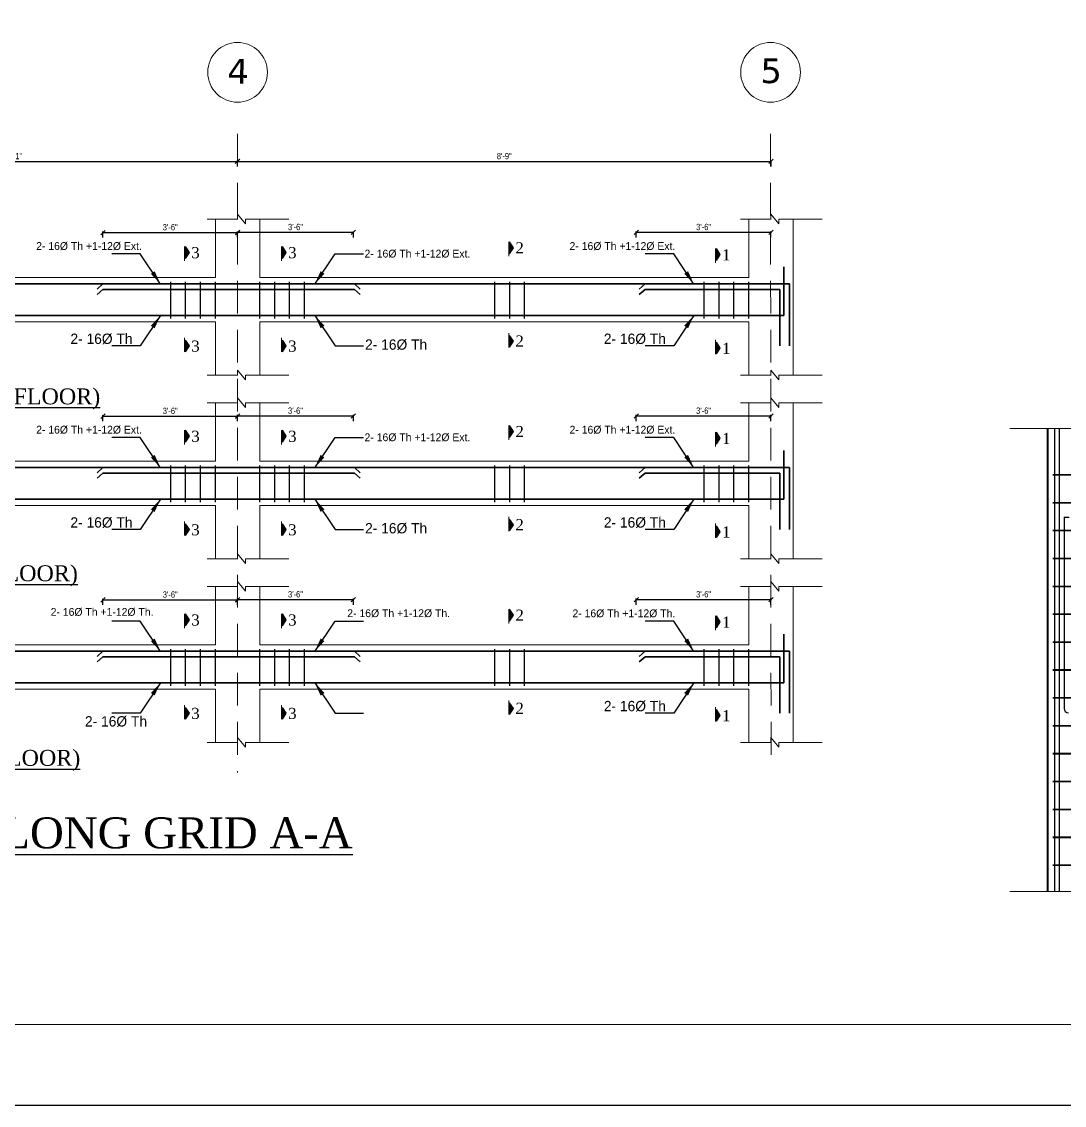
# Model space of a CAD drawing. Header units: inches. Extents: x 45643 to 70559, y -8725 to 1713.
# Drawn here: x 67985 to 68583, y -5487 to -4865 of the extents above; entities that cross this region are included whole.
import ezdxf

# ---------------------------------------------------------------- set-up
doc = ezdxf.new("R2010")
doc.units = ezdxf.units.IN
doc.header["$MEASUREMENT"] = 0
doc.linetypes.add('CENTER2', pattern=[1.125, 0.75, -0.125, 0.125, -0.125])
doc.linetypes.add('DASHED2', pattern=[0.375, 0.25, -0.125])
for name, color, linetype, lineweight in [('BEAM', 212, 'Continuous', 9), ('cenline', 170, 'CENTER2', 9), ('door', 3, 'Continuous', 13), ('ELE1', 3, 'Continuous', 9), ('hatch', 30, 'Continuous', 5), ('Line', 7, 'Continuous', 15), ('Line 0.35', 130, 'Continuous', 35), ('REN', 140, 'Continuous', 35), ('Side-1', 11, 'Continuous', 18), ('STIRRUPS', 7, 'Continuous', 30), ('Text', 7, 'Continuous', 9), ('trench', 7, 'Continuous', 40), ('WALL', 240, 'Continuous', 30)]:
    doc.layers.add(name, color=color, linetype=linetype, lineweight=lineweight)
for name, color, linetype in [('DIM', 5, 'Continuous'), ('floorhatch', 43, 'Continuous'), ('STIRRUP', 10, 'Continuous')]:
    doc.layers.add(name, color=color, linetype=linetype)
doc.styles.add('Dks', font='ARIALN.TTF', dxfattribs={"height": 8})
doc.styles.add('ordinary', font='ARIALN.TTF')
doc.styles.add('sb', font='BKANT.TTF', dxfattribs={"height": 8})
doc.styles.get("Standard").update_dxf_attribs({"font": 'times.ttf'})
doc.dimstyles.new('1-4', dxfattribs={"dimscale": 0.1, "dimtxt": 36, "dimasz": 25, "dimexe": 5.625, "dimexo": 36, "dimgap": 12, "dimtad": 1, "dimzin": 0, "dimdsep": 46, "dimlunit": 4, "dimtxsty": 'ordinary', "dimblk": 'OBLIQUE', "dimcen": 1, "dimdle": 3, "dimclrt": 7, "dimadec": 3, "dimazin": 0, "dimtfac": 1, "dimtix": 1, "dimtofl": 0, "dimtmove": 0, "dimatfit": 3, "dimfxl": 29.1875, "dimfxlon": 1, "dimtolj": 1, "dimtzin": 0, "dimarcsym": 0})
doc.dimstyles.new('Dks', dxfattribs={"dimtxt": 8, "dimasz": 8, "dimexe": 6, "dimexo": 6, "dimgap": 0.03125, "dimtad": 0, "dimdec": 0, "dimzin": 0, "dimdsep": 46, "dimlunit": 3, "dimtxsty": 'Dks', "dimcen": 0.09375, "dimclrd": 256, "dimclre": 256, "dimclrt": 256, "dimadec": 0, "dimazin": 0, "dimtfac": 1, "dimtdec": 0, "dimtix": 1, "dimtmove": 2, "dimatfit": 3, "dimfxl": 1, "dimfrac": 2, "dimtolj": 1, "dimtzin": 0, "dimlwe": -1, "dimarcsym": 0})

# ---------------------------------------------------------------- blocks, each defined once
blk = doc.blocks.new('DSGCV')
at = {"layer": 'hatch', "linetype": 'Continuous'}
for points in [[(77852.86, 76355.89), (77811.32, 76355.89), (77808.92, 76362.48), (77804.12, 76349.3), (77801.72, 76355.89), (77763.32, 76355.89)], [(77852.86, 76090.09), (77815.37, 76090.09), (77812.97, 76096.68), (77808.17, 76083.5), (77805.77, 76090.09), (77763.32, 76090.09)]]:
    blk.add_lwpolyline(points, dxfattribs=at)
at = {"layer": 'STIRRUPS', "const_width": 1}
for points in [[(77830.07, 76329.2), (77787.86, 76329.2)], [(77830.07, 76313.2), (77787.86, 76313.2)], [(77830.07, 76297.2), (77787.86, 76297.2)], [(77830.07, 76281.2), (77787.86, 76281.2)], [(77830.07, 76265.2), (77787.86, 76265.2)], [(77830.07, 76249.2), (77787.86, 76249.2)], [(77830.07, 76233.2), (77787.86, 76233.2)], [(77830.07, 76217.2), (77787.86, 76217.2)], [(77830.07, 76201.2), (77787.86, 76201.2)], [(77830.07, 76185.2), (77787.86, 76185.2)], [(77830.07, 76169.2), (77787.86, 76169.2)], [(77830.07, 76153.2), (77787.86, 76153.2)], [(77830.07, 76137.2), (77787.86, 76137.2)], [(77830.07, 76121.2), (77787.86, 76121.2)], [(77830.07, 76105.2), (77787.86, 76105.2)]]:
    blk.add_lwpolyline(points, dxfattribs=at)
at = {"layer": 'trench'}
blk.add_line((77784.86, 76355.89), (77784.86, 76090.09), dxfattribs=at)
at = {"layer": 'WALL', "color": 3}
for p, q in [((77788.86, 76355.89), (77788.86, 76105.7)), ((77791.66, 76355.89), (77791.66, 76105.7)), ((77794.37, 76304.9), (77797.37, 76304.9)), ((77794.37, 76304.9), (77794.37, 76195.14)), ((77788.86, 76104.7), (77788.86, 76090.09)), ((77791.66, 76104.7), (77791.66, 76090.09))]:
    blk.add_line(p, q, dxfattribs=at)
blk.add_arc((77796.87, 76195.14), 2.5, 180, 270, dxfattribs=at)
blk = doc.blocks.new('vrwa')
at = {"layer": 'Line', "linetype": 'Continuous'}
for points in [[(64431.3, 382588.9), (64427.1, 382595.4), (64427.1, 382582.5)], [(64431.3, 382488.2), (64427.1, 382481.8), (64427.1, 382494.6)]]:
    blk.add_hatch(color=256, dxfattribs=at).paths.add_polyline_path(points)
at = {"layer": 'door', "linetype": 'Continuous'}
for p, q in [((64426.1, 382595.5), (64426.1, 382580.1)), ((64427.1, 382595.4), (64427.1, 382582.5)), ((64427.1, 382595.4), (64431.3, 382588.9)), ((64427.1, 382582.5), (64431.3, 382588.9)), ((64426.1, 382481.7), (64426.1, 382497)), ((64427.1, 382481.8), (64427.1, 382494.6)), ((64427.1, 382494.6), (64431.3, 382488.2)), ((64427.1, 382481.8), (64431.3, 382488.2))]:
    blk.add_line(p, q, dxfattribs=at)
blk = doc.blocks.new('_Oblique')
at = {"color": 0, "linetype": 'ByBlock', "lineweight": -2}
blk.add_line((-0.5, -0.5), (0.5, 0.5), dxfattribs=at)
blk = doc.blocks.new('*D1126')
at = {"layer": 'Defpoints', "color": 0, "linetype": 'Continuous', "transparency": 16777216}
for p in [(68108.38, -4945.58), (68108.38, -4960.33), (67850.28, -4996.06)]:
    blk.add_point(p, dxfattribs=at)
at = {"layer": 'Line 0.35', "color": 0, "linetype": 'Continuous', "lineweight": -2, "transparency": 16777216}
for p, q in [((67849.98, -4945.58), (68108.68, -4945.58)), ((67850.28, -4948.5), (67850.28, -4945.02)), ((68108.38, -4948.5), (68108.38, -4945.02))]:
    blk.add_line(p, q, dxfattribs=at)
at = {"layer": 'Line 0.35', "color": 0, "linetype": 'Continuous', "lineweight": -2, "transparency": 16777216, "xscale": 2.5, "yscale": 2.5, "zscale": 2.5, "rotation": 180}
blk.add_blockref('_Oblique', (67850.28, -4945.58), dxfattribs=at)
at = {"layer": 'Line 0.35', "color": 0, "linetype": 'Continuous', "lineweight": -2, "transparency": 16777216, "xscale": 2.5, "yscale": 2.5, "zscale": 2.5}
blk.add_blockref('_Oblique', (68108.38, -4945.58), dxfattribs=at)
at = {"layer": 'Line 0.35', "color": 7, "linetype": 'Continuous', "transparency": 16777216, "insert": (67979.33, -4942.54), "char_height": 3.6, "attachment_point": 5, "style": 'ordinary'}
blk.add_mtext('\\A1;9\'-11"', dxfattribs=at)
blk = doc.blocks.new('*D1127')
at = {"layer": 'Defpoints', "color": 0, "linetype": 'Continuous', "transparency": 16777216}
for p in [(68414.55, -4945.61), (68108.35, -4968.32), (68414.55, -4968.32)]:
    blk.add_point(p, dxfattribs=at)
at = {"layer": 'Line 0.35', "color": 0, "linetype": 'Continuous', "lineweight": -2, "transparency": 16777216}
for p, q in [((68108.05, -4945.61), (68414.85, -4945.61)), ((68108.35, -4948.53), (68108.35, -4945.05)), ((68414.55, -4948.53), (68414.55, -4945.05))]:
    blk.add_line(p, q, dxfattribs=at)
at = {"layer": 'Line 0.35', "color": 0, "linetype": 'Continuous', "lineweight": -2, "transparency": 16777216, "xscale": 2.5, "yscale": 2.5, "zscale": 2.5, "rotation": 180}
blk.add_blockref('_Oblique', (68108.35, -4945.61), dxfattribs=at)
at = {"layer": 'Line 0.35', "color": 0, "linetype": 'Continuous', "lineweight": -2, "transparency": 16777216, "xscale": 2.5, "yscale": 2.5, "zscale": 2.5}
blk.add_blockref('_Oblique', (68414.55, -4945.61), dxfattribs=at)
at = {"layer": 'Line 0.35', "color": 7, "linetype": 'Continuous', "transparency": 16777216, "insert": (68261.45, -4942.57), "char_height": 3.6, "attachment_point": 5, "style": 'ordinary'}
blk.add_mtext('\\A1;8\'-9"', dxfattribs=at)
blk = doc.blocks.new('*D1131')
at = {"layer": 'Defpoints', "color": 0, "linetype": 'Continuous', "transparency": 16777216}
for p in [(68108.4, -5091.8), (68108.4, -5117.55, -1.6), (68031.12, -5121.36, -1.6)]:
    blk.add_point(p, dxfattribs=at)
at = {"layer": 'Line 0.35', "color": 0, "linetype": 'Continuous', "lineweight": -2, "transparency": 16777216}
for p, q in [((68030.82, -5091.8), (68108.7, -5091.8)), ((68031.12, -5094.72), (68031.12, -5091.24)), ((68108.4, -5094.72), (68108.4, -5091.24))]:
    blk.add_line(p, q, dxfattribs=at)
at = {"layer": 'Line 0.35', "color": 0, "linetype": 'Continuous', "lineweight": -2, "transparency": 16777216, "xscale": 2.5, "yscale": 2.5, "zscale": 2.5, "rotation": 180}
blk.add_blockref('_Oblique', (68031.12, -5091.8), dxfattribs=at)
at = {"layer": 'Line 0.35', "color": 0, "linetype": 'Continuous', "lineweight": -2, "transparency": 16777216, "xscale": 2.5, "yscale": 2.5, "zscale": 2.5}
blk.add_blockref('_Oblique', (68108.4, -5091.8), dxfattribs=at)
at = {"layer": 'Line 0.35', "color": 7, "linetype": 'Continuous', "transparency": 16777216, "insert": (68069.76, -5088.77), "char_height": 3.6, "attachment_point": 5, "style": 'ordinary'}
blk.add_mtext('\\A1;3\'-6"', dxfattribs=at)
blk = doc.blocks.new('*D1120')
at = {"layer": 'Defpoints', "color": 0, "linetype": 'Continuous', "transparency": 16777216}
for p in [(68108.4, -5197.2), (68108.4, -5222.95, -1.6), (68031.12, -5226.76, -1.6)]:
    blk.add_point(p, dxfattribs=at)
at = {"layer": 'Line 0.35', "color": 0, "linetype": 'Continuous', "lineweight": -2, "transparency": 16777216}
for p, q in [((68030.82, -5197.2), (68108.7, -5197.2)), ((68031.12, -5200.12), (68031.12, -5196.64)), ((68108.4, -5200.11), (68108.4, -5196.64))]:
    blk.add_line(p, q, dxfattribs=at)
at = {"layer": 'Line 0.35', "color": 0, "linetype": 'Continuous', "lineweight": -2, "transparency": 16777216, "xscale": 2.5, "yscale": 2.5, "zscale": 2.5, "rotation": 180}
blk.add_blockref('_Oblique', (68031.12, -5197.2), dxfattribs=at)
at = {"layer": 'Line 0.35', "color": 0, "linetype": 'Continuous', "lineweight": -2, "transparency": 16777216, "xscale": 2.5, "yscale": 2.5, "zscale": 2.5}
blk.add_blockref('_Oblique', (68108.4, -5197.2), dxfattribs=at)
at = {"layer": 'Line 0.35', "color": 7, "linetype": 'Continuous', "transparency": 16777216, "insert": (68069.76, -5194.16), "char_height": 3.6, "attachment_point": 5, "style": 'ordinary'}
blk.add_mtext('\\A1;3\'-6"', dxfattribs=at)
blk = doc.blocks.new('*D1122')
at = {"layer": 'Defpoints', "color": 0, "linetype": 'Continuous', "transparency": 16777216}
for p in [(68414.49, -5091.68), (68414.49, -5117.43, -1.6), (68337.22, -5121.24, -1.6)]:
    blk.add_point(p, dxfattribs=at)
at = {"layer": 'Line 0.35', "color": 0, "linetype": 'Continuous', "lineweight": -2, "transparency": 16777216}
for p, q in [((68336.92, -5091.68), (68414.79, -5091.68)), ((68337.22, -5094.6), (68337.22, -5091.12)), ((68414.49, -5094.6), (68414.49, -5091.12))]:
    blk.add_line(p, q, dxfattribs=at)
at = {"layer": 'Line 0.35', "color": 0, "linetype": 'Continuous', "lineweight": -2, "transparency": 16777216, "xscale": 2.5, "yscale": 2.5, "zscale": 2.5, "rotation": 180}
blk.add_blockref('_Oblique', (68337.22, -5091.68), dxfattribs=at)
at = {"layer": 'Line 0.35', "color": 0, "linetype": 'Continuous', "lineweight": -2, "transparency": 16777216, "xscale": 2.5, "yscale": 2.5, "zscale": 2.5}
blk.add_blockref('_Oblique', (68414.49, -5091.68), dxfattribs=at)
at = {"layer": 'Line 0.35', "color": 7, "linetype": 'Continuous', "transparency": 16777216, "insert": (68375.86, -5088.65), "char_height": 3.6, "attachment_point": 5, "style": 'ordinary'}
blk.add_mtext('\\A1;3\'-6"', dxfattribs=at)
blk = doc.blocks.new('*D1123')
at = {"layer": 'Defpoints', "color": 0, "linetype": 'Continuous', "transparency": 16777216}
for p in [(68174.87, -5091.68), (68108.4, -5121.22, -1.6), (68174.87, -5121.22, -1.6)]:
    blk.add_point(p, dxfattribs=at)
at = {"layer": 'Line 0.35', "color": 0, "linetype": 'Continuous', "lineweight": -2, "transparency": 16777216}
for p, q in [((68108.1, -5091.68), (68175.17, -5091.68)), ((68108.4, -5094.6), (68108.4, -5091.12)), ((68174.87, -5094.6), (68174.87, -5091.12))]:
    blk.add_line(p, q, dxfattribs=at)
at = {"layer": 'Line 0.35', "color": 0, "linetype": 'Continuous', "lineweight": -2, "transparency": 16777216, "xscale": 2.5, "yscale": 2.5, "zscale": 2.5, "rotation": 180}
blk.add_blockref('_Oblique', (68108.4, -5091.68), dxfattribs=at)
at = {"layer": 'Line 0.35', "color": 0, "linetype": 'Continuous', "lineweight": -2, "transparency": 16777216, "xscale": 2.5, "yscale": 2.5, "zscale": 2.5}
blk.add_blockref('_Oblique', (68174.87, -5091.68), dxfattribs=at)
at = {"layer": 'Line 0.35', "color": 7, "linetype": 'Continuous', "transparency": 16777216, "insert": (68141.63, -5088.65), "char_height": 3.6, "attachment_point": 5, "style": 'ordinary'}
blk.add_mtext('\\A1;3\'-6"', dxfattribs=at)
blk = doc.blocks.new('*D1124')
at = {"layer": 'Defpoints', "color": 0, "linetype": 'Continuous', "transparency": 16777216}
for p in [(68414.49, -5197.08), (68414.49, -5222.83, -1.6), (68337.22, -5226.64, -1.6)]:
    blk.add_point(p, dxfattribs=at)
at = {"layer": 'Line 0.35', "color": 0, "linetype": 'Continuous', "lineweight": -2, "transparency": 16777216}
for p, q in [((68336.92, -5197.08), (68414.79, -5197.08)), ((68337.22, -5200), (68337.22, -5196.52)), ((68414.49, -5199.99), (68414.49, -5196.52))]:
    blk.add_line(p, q, dxfattribs=at)
at = {"layer": 'Line 0.35', "color": 0, "linetype": 'Continuous', "lineweight": -2, "transparency": 16777216, "xscale": 2.5, "yscale": 2.5, "zscale": 2.5, "rotation": 180}
blk.add_blockref('_Oblique', (68337.22, -5197.08), dxfattribs=at)
at = {"layer": 'Line 0.35', "color": 0, "linetype": 'Continuous', "lineweight": -2, "transparency": 16777216, "xscale": 2.5, "yscale": 2.5, "zscale": 2.5}
blk.add_blockref('_Oblique', (68414.49, -5197.08), dxfattribs=at)
at = {"layer": 'Line 0.35', "color": 7, "linetype": 'Continuous', "transparency": 16777216, "insert": (68375.86, -5194.04), "char_height": 3.6, "attachment_point": 5, "style": 'ordinary'}
blk.add_mtext('\\A1;3\'-6"', dxfattribs=at)
blk = doc.blocks.new('*D1125')
at = {"layer": 'Defpoints', "color": 0, "linetype": 'Continuous', "transparency": 16777216}
for p in [(68174.87, -5197.08), (68108.4, -5226.62, -1.6), (68174.87, -5226.62, -1.6)]:
    blk.add_point(p, dxfattribs=at)
at = {"layer": 'Line 0.35', "color": 0, "linetype": 'Continuous', "lineweight": -2, "transparency": 16777216}
for p, q in [((68108.1, -5197.08), (68175.17, -5197.08)), ((68108.4, -5200), (68108.4, -5196.52)), ((68174.87, -5200), (68174.87, -5196.52))]:
    blk.add_line(p, q, dxfattribs=at)
at = {"layer": 'Line 0.35', "color": 0, "linetype": 'Continuous', "lineweight": -2, "transparency": 16777216, "xscale": 2.5, "yscale": 2.5, "zscale": 2.5, "rotation": 180}
blk.add_blockref('_Oblique', (68108.4, -5197.08), dxfattribs=at)
at = {"layer": 'Line 0.35', "color": 0, "linetype": 'Continuous', "lineweight": -2, "transparency": 16777216, "xscale": 2.5, "yscale": 2.5, "zscale": 2.5}
blk.add_blockref('_Oblique', (68174.87, -5197.08), dxfattribs=at)
at = {"layer": 'Line 0.35', "color": 7, "linetype": 'Continuous', "transparency": 16777216, "insert": (68141.63, -5194.04), "char_height": 3.6, "attachment_point": 5, "style": 'ordinary'}
blk.add_mtext('\\A1;3\'-6"', dxfattribs=at)
blk = doc.blocks.new('*D1147')
at = {"layer": 'Defpoints', "color": 0, "linetype": 'Continuous', "transparency": 16777216}
for p in [(68108.4, -4986.41), (68108.4, -5012.15, -1.6), (68031.12, -5015.97, -1.6)]:
    blk.add_point(p, dxfattribs=at)
at = {"layer": 'Line 0.35', "color": 0, "linetype": 'Continuous', "lineweight": -2, "transparency": 16777216}
for p, q in [((68030.82, -4986.41), (68108.7, -4986.41)), ((68031.12, -4989.32), (68031.12, -4985.85)), ((68108.4, -4989.32), (68108.4, -4985.85))]:
    blk.add_line(p, q, dxfattribs=at)
at = {"layer": 'Line 0.35', "color": 0, "linetype": 'Continuous', "lineweight": -2, "transparency": 16777216, "xscale": 2.5, "yscale": 2.5, "zscale": 2.5, "rotation": 180}
blk.add_blockref('_Oblique', (68031.12, -4986.41), dxfattribs=at)
at = {"layer": 'Line 0.35', "color": 0, "linetype": 'Continuous', "lineweight": -2, "transparency": 16777216, "xscale": 2.5, "yscale": 2.5, "zscale": 2.5}
blk.add_blockref('_Oblique', (68108.4, -4986.41), dxfattribs=at)
at = {"layer": 'Line 0.35', "color": 7, "linetype": 'Continuous', "transparency": 16777216, "insert": (68069.76, -4983.37), "char_height": 3.6, "attachment_point": 5, "style": 'ordinary'}
blk.add_mtext('\\A1;3\'-6"', dxfattribs=at)
blk = doc.blocks.new('*D1149')
at = {"layer": 'Defpoints', "color": 0, "linetype": 'Continuous', "transparency": 16777216}
for p in [(68414.49, -4986.29), (68414.49, -5012.03, -1.6), (68337.22, -5015.85, -1.6)]:
    blk.add_point(p, dxfattribs=at)
at = {"layer": 'Line 0.35', "color": 0, "linetype": 'Continuous', "lineweight": -2, "transparency": 16777216}
for p, q in [((68336.92, -4986.29), (68414.79, -4986.29)), ((68337.22, -4989.2), (68337.22, -4985.73)), ((68414.49, -4989.2), (68414.49, -4985.73))]:
    blk.add_line(p, q, dxfattribs=at)
at = {"layer": 'Line 0.35', "color": 0, "linetype": 'Continuous', "lineweight": -2, "transparency": 16777216, "xscale": 2.5, "yscale": 2.5, "zscale": 2.5, "rotation": 180}
blk.add_blockref('_Oblique', (68337.22, -4986.29), dxfattribs=at)
at = {"layer": 'Line 0.35', "color": 0, "linetype": 'Continuous', "lineweight": -2, "transparency": 16777216, "xscale": 2.5, "yscale": 2.5, "zscale": 2.5}
blk.add_blockref('_Oblique', (68414.49, -4986.29), dxfattribs=at)
at = {"layer": 'Line 0.35', "color": 7, "linetype": 'Continuous', "transparency": 16777216, "insert": (68375.86, -4983.25), "char_height": 3.6, "attachment_point": 5, "style": 'ordinary'}
blk.add_mtext('\\A1;3\'-6"', dxfattribs=at)
blk = doc.blocks.new('*D1150')
at = {"layer": 'Defpoints', "color": 0, "linetype": 'Continuous', "transparency": 16777216}
for p in [(68174.87, -4986.29), (68108.4, -5015.82, -1.6), (68174.87, -5015.82, -1.6)]:
    blk.add_point(p, dxfattribs=at)
at = {"layer": 'Line 0.35', "color": 0, "linetype": 'Continuous', "lineweight": -2, "transparency": 16777216}
for p, q in [((68108.1, -4986.29), (68175.17, -4986.29)), ((68108.4, -4989.2), (68108.4, -4985.73)), ((68174.87, -4989.2), (68174.87, -4985.73))]:
    blk.add_line(p, q, dxfattribs=at)
at = {"layer": 'Line 0.35', "color": 0, "linetype": 'Continuous', "lineweight": -2, "transparency": 16777216, "xscale": 2.5, "yscale": 2.5, "zscale": 2.5, "rotation": 180}
blk.add_blockref('_Oblique', (68108.4, -4986.29), dxfattribs=at)
at = {"layer": 'Line 0.35', "color": 0, "linetype": 'Continuous', "lineweight": -2, "transparency": 16777216, "xscale": 2.5, "yscale": 2.5, "zscale": 2.5}
blk.add_blockref('_Oblique', (68174.87, -4986.29), dxfattribs=at)
at = {"layer": 'Line 0.35', "color": 7, "linetype": 'Continuous', "transparency": 16777216, "insert": (68141.63, -4983.25), "char_height": 3.6, "attachment_point": 5, "style": 'ordinary'}
blk.add_mtext('\\A1;3\'-6"', dxfattribs=at)

msp = doc.modelspace()

# ---------------------------------------------------------------- linework, layer by layer
at = {"layer": 'BEAM', "linetype": 'ByBlock'}
for p, q in [((68090.917, -4978.776), (68108.34, -4978.776)), ((68108.34, -4975.857), (68112.936, -4981.483)), ((68108.34, -4978.901), (68108.34, -4975.857)), ((68112.936, -4978.776), (68137.795, -4978.776)), ((68112.936, -4981.483), (68112.936, -4978.776)), ((68397.013, -4978.776), (68414.437, -4978.776)), ((68414.437, -4975.857), (68419.032, -4981.483)), ((68414.437, -4978.901), (68414.437, -4975.857)), ((68414.437, -4975.857), (68419.032, -4981.483)), ((68414.437, -4978.901), (68414.437, -4975.857)), ((68419.032, -4978.776), (68443.891, -4978.776)), ((68419.032, -4981.483), (68419.032, -4978.776)), ((68419.032, -4978.776), (68443.891, -4978.776)), ((68419.032, -4981.483), (68419.032, -4978.776)), ((68090.917, -5068.312), (68108.34, -5068.312)), ((68108.34, -5065.394), (68112.936, -5071.02)), ((68108.34, -5068.438), (68108.34, -5065.394)), ((68112.936, -5068.312), (68137.795, -5068.312)), ((68112.936, -5071.02), (68112.936, -5068.312)), ((68397.013, -5068.312), (68414.437, -5068.312)), ((68397.013, -5068.312), (68414.437, -5068.312)), ((68414.437, -5065.394), (68419.032, -5071.02)), ((68414.437, -5068.438), (68414.437, -5065.394)), ((68414.437, -5065.394), (68419.032, -5071.02)), ((68414.437, -5068.438), (68414.437, -5065.394)), ((68419.032, -5068.312), (68443.891, -5068.312)), ((68419.032, -5071.02), (68419.032, -5068.312)), ((68419.032, -5068.312), (68443.891, -5068.312)), ((68419.032, -5071.02), (68419.032, -5068.312)), ((68090.917, -5084.172), (68108.34, -5084.172)), ((68108.34, -5081.254), (68112.936, -5086.88)), ((68108.34, -5084.298), (68108.34, -5081.254)), ((68112.936, -5084.172), (68137.795, -5084.172)), ((68112.936, -5086.88), (68112.936, -5084.172)), ((68397.013, -5084.172), (68414.437, -5084.172)), ((68414.437, -5081.254), (68419.032, -5086.88)), ((68414.437, -5084.298), (68414.437, -5081.254)), ((68414.437, -5081.254), (68419.032, -5086.88)), ((68414.437, -5084.298), (68414.437, -5081.254)), ((68419.032, -5084.172), (68443.891, -5084.172)), ((68419.032, -5086.88), (68419.032, -5084.172)), ((68419.032, -5084.172), (68443.891, -5084.172)), ((68419.032, -5086.88), (68419.032, -5084.172)), ((68090.917, -5173.709), (68108.34, -5173.709)), ((68108.34, -5170.79), (68112.936, -5176.417)), ((68108.34, -5173.834), (68108.34, -5170.79)), ((68112.936, -5173.709), (68137.795, -5173.709)), ((68112.936, -5176.417), (68112.936, -5173.709)), ((68397.013, -5173.709), (68414.437, -5173.709)), ((68397.013, -5173.709), (68414.437, -5173.709)), ((68414.437, -5170.79), (68419.032, -5176.417)), ((68414.437, -5173.834), (68414.437, -5170.79)), ((68414.437, -5170.79), (68419.032, -5176.417)), ((68414.437, -5173.834), (68414.437, -5170.79)), ((68419.032, -5173.709), (68443.891, -5173.709)), ((68419.032, -5176.417), (68419.032, -5173.709)), ((68419.032, -5173.709), (68443.891, -5173.709)), ((68419.032, -5176.417), (68419.032, -5173.709)), ((68090.917, -5189.569), (68108.34, -5189.569)), ((68108.34, -5186.651), (68112.936, -5192.277)), ((68108.34, -5189.694), (68108.34, -5186.651)), ((68112.936, -5189.569), (68137.795, -5189.569)), ((68112.936, -5192.277), (68112.936, -5189.569)), ((68397.013, -5189.569), (68414.437, -5189.569)), ((68414.437, -5186.651), (68419.032, -5192.277)), ((68414.437, -5189.694), (68414.437, -5186.651)), ((68414.437, -5186.651), (68419.032, -5192.277)), ((68414.437, -5189.694), (68414.437, -5186.651)), ((68419.032, -5189.569), (68443.891, -5189.569)), ((68419.032, -5192.277), (68419.032, -5189.569)), ((68419.032, -5189.569), (68443.891, -5189.569)), ((68419.032, -5192.277), (68419.032, -5189.569)), ((68090.917, -5279.105), (68108.34, -5279.105)), ((68108.34, -5276.187), (68112.936, -5281.813)), ((68108.34, -5279.231), (68108.34, -5276.187)), ((68112.936, -5279.105), (68137.795, -5279.105)), ((68112.936, -5281.813), (68112.936, -5279.105)), ((68397.013, -5279.105), (68414.437, -5279.105)), ((68397.013, -5279.105), (68414.437, -5279.105)), ((68414.437, -5276.187), (68419.032, -5281.813)), ((68414.437, -5279.231), (68414.437, -5276.187)), ((68414.437, -5276.187), (68419.032, -5281.813)), ((68414.437, -5279.231), (68414.437, -5276.187)), ((68419.032, -5279.105), (68443.891, -5279.105)), ((68419.032, -5281.813), (68419.032, -5279.105)), ((68419.032, -5279.105), (68443.891, -5279.105)), ((68419.032, -5281.813), (68419.032, -5279.105))]:
    msp.add_line(p, q, dxfattribs=at)
at = {"layer": 'cenline', "color": 3, "linetype": 'DASHED2', "ltscale": 75}
for p, q in [((68108.37, -4929.801), (68108.476, -5296.268)), ((68414.247, -4929.801), (68414.562, -5295.268))]:
    msp.add_line(p, q, dxfattribs=at)
at = {"layer": 'Defpoints'}
msp.add_lwpolyline([(70559.247, -3239.316), (67381.647, -3239.316), (67381.647, -5487.285), (70559.247, -5487.285)], close=True, dxfattribs=at)
at = {"layer": 'ELE1', "color": 11, "linetype": 'Continuous', "true_color": 0xf27172}
for p, q in [((67863.034, -5012.154), (68095.672, -5012.154)), ((68121.231, -5012.154), (68209.957, -5012.154)), ((68181.779, -5012.154), (68401.768, -5012.154)), ((68095.672, -5037.714, 3.195), (67863.034, -5037.714, 3.195)), ((68095.672, -5037.714, 3.195), (68092.66, -5037.714, 3.195)), ((68209.957, -5037.714, 3.195), (68121.231, -5037.714, 3.195)), ((68401.768, -5037.714, 3.195), (68146.614, -5037.714, 3.195)), ((67863.034, -5117.551), (68095.672, -5117.551)), ((68121.231, -5117.551), (68209.957, -5117.551)), ((68181.779, -5117.551), (68401.768, -5117.551)), ((68095.672, -5143.11, 3.195), (67863.034, -5143.11, 3.195)), ((68095.672, -5143.11, 3.195), (68092.66, -5143.11, 3.195)), ((68209.957, -5143.11, 3.195), (68121.231, -5143.11, 3.195)), ((68401.768, -5143.11, 3.195), (68146.614, -5143.11, 3.195)), ((67863.034, -5222.947), (68095.672, -5222.947)), ((68121.231, -5222.947), (68209.957, -5222.947)), ((68181.779, -5222.947), (68401.768, -5222.947)), ((68095.672, -5248.507, 3.195), (67863.034, -5248.507, 3.195)), ((68095.672, -5248.507, 3.195), (68092.66, -5248.507, 3.195)), ((68209.957, -5248.507, 3.195), (68121.231, -5248.507, 3.195)), ((68401.768, -5248.507, 3.195), (68146.614, -5248.507, 3.195))]:
    msp.add_line(p, q, dxfattribs=at)
at = {"layer": 'ELE1'}
msp.add_lwpolyline([(67427.965, -3285.634), (70512.929, -3285.634), (70512.929, -5440.967), (67427.965, -5440.967)], close=True, dxfattribs=at)
at = {"layer": 'REN', "ltscale": 50}
for p, q in [((68421.903, -5006.032), (68421.903, -5034.085)), ((68384.524, -5015.943), (67863.034, -5015.943)), ((68395.146, -5015.943), (67863.034, -5015.943)), ((68031.164, -5015.943), (68027.776, -5018.883)), ((68175.446, -5015.943), (68178.834, -5018.883)), ((68425.184, -5015.943), (68210.677, -5015.943)), ((68342.274, -5015.943), (68338.887, -5018.883)), ((68425.184, -5015.943), (68425.184, -5051.511)), ((68031.164, -5019.059), (68027.776, -5021.999)), ((68175.446, -5019.059), (68031.164, -5019.059)), ((68175.446, -5019.059), (68178.834, -5021.999)), ((68342.274, -5019.059), (68338.887, -5021.999)), ((68414.562, -5019.059), (68342.274, -5019.059)), ((68342.274, -5019.059), (68419.558, -5019.059)), ((68414.562, -5019.059), (68412.318, -5019.059)), ((68394.498, -5034.085), (67863.034, -5034.085)), ((68391.865, -5034.085), (67863.034, -5034.085)), ((68421.903, -5034.085), (68213.958, -5034.085)), ((68421.903, -5111.429), (68421.903, -5139.482)), ((68384.524, -5121.34), (67863.034, -5121.34)), ((68395.146, -5121.34), (67863.034, -5121.34)), ((68031.164, -5121.34), (68027.776, -5124.28)), ((68175.446, -5121.34), (68178.834, -5124.28)), ((68425.184, -5121.34), (68210.677, -5121.34)), ((68342.274, -5121.34), (68338.887, -5124.28)), ((68425.184, -5121.34), (68425.184, -5156.907)), ((68031.164, -5124.456), (68027.776, -5127.396)), ((68175.446, -5124.456), (68031.164, -5124.456)), ((68175.446, -5124.456), (68178.834, -5127.396)), ((68342.274, -5124.456), (68338.887, -5127.396)), ((68414.562, -5124.456), (68342.274, -5124.456)), ((68342.274, -5124.456), (68419.558, -5124.456)), ((68414.562, -5124.456), (68412.318, -5124.456)), ((68394.498, -5139.482), (67863.034, -5139.482)), ((68391.865, -5139.482), (67863.034, -5139.482)), ((68421.903, -5139.482), (68213.958, -5139.482)), ((68421.903, -5216.825), (68421.903, -5244.878)), ((68384.524, -5226.736), (67863.034, -5226.736)), ((68395.146, -5226.736), (67863.034, -5226.736)), ((68031.164, -5226.736), (68027.776, -5229.677)), ((68031.164, -5229.852), (68027.776, -5232.792)), ((68175.446, -5229.852), (68031.164, -5229.852)), ((68175.446, -5226.736), (68178.834, -5229.677)), ((68175.446, -5229.852), (68178.834, -5232.792)), ((68425.184, -5226.736), (68210.677, -5226.736)), ((68342.274, -5226.736), (68338.887, -5229.677)), ((68342.274, -5229.852), (68338.887, -5232.792)), ((68414.562, -5229.852), (68342.274, -5229.852)), ((68342.274, -5229.852), (68419.558, -5229.852)), ((68414.562, -5229.852), (68412.318, -5229.852)), ((68425.184, -5226.736), (68425.184, -5262.304)), ((68394.498, -5244.878), (67863.034, -5244.878)), ((68391.865, -5244.878), (67863.034, -5244.878)), ((68421.903, -5244.878), (68213.958, -5244.878))]:
    msp.add_line(p, q, dxfattribs=at)
at = {"layer": 'REN'}
for p, q in [((68419.558, -5019.059), (68419.558, -5051.347)), ((68419.558, -5124.456), (68419.558, -5156.743)), ((68419.558, -5229.852), (68419.558, -5262.14))]:
    msp.add_line(p, q, dxfattribs=at)
at = {"layer": 'Side-1'}
for p, q in [((68095.672, -4978.776), (68095.672, -5012.154)), ((68095.672, -4978.776), (68095.672, -5012.154)), ((68121.231, -4978.776), (68121.231, -5012.154)), ((68401.768, -4978.776), (68401.768, -5012.154)), ((68401.768, -4978.776), (68401.768, -5012.154)), ((68401.768, -4978.776), (68401.768, -5012.154)), ((68401.768, -4978.776), (68401.768, -5012.154)), ((68401.768, -4978.776), (68401.768, -5012.154)), ((68427.328, -4978.776), (68427.328, -5068.312)), ((68095.672, -5037.714), (68095.672, -5068.312)), ((68121.231, -5037.714), (68121.231, -5068.312)), ((68401.768, -5037.714), (68401.768, -5068.312)), ((68401.768, -5037.714), (68401.768, -5068.312)), ((68427.328, -5037.714), (68427.328, -5068.312)), ((68095.672, -5084.172), (68095.672, -5117.551)), ((68095.672, -5084.172), (68095.672, -5117.551)), ((68121.231, -5084.172), (68121.231, -5117.551)), ((68401.768, -5084.172), (68401.768, -5117.551)), ((68401.768, -5084.172), (68401.768, -5117.551)), ((68401.768, -5084.172), (68401.768, -5117.551)), ((68401.768, -5084.172), (68401.768, -5117.551)), ((68401.768, -5084.172), (68401.768, -5117.551)), ((68427.328, -5084.172), (68427.328, -5173.709)), ((68095.672, -5143.11), (68095.672, -5173.709)), ((68121.231, -5143.11), (68121.231, -5173.709)), ((68401.768, -5143.11), (68401.768, -5173.709)), ((68401.768, -5143.11), (68401.768, -5173.709)), ((68427.328, -5143.11), (68427.328, -5173.709)), ((68095.672, -5189.569), (68095.672, -5222.947)), ((68095.672, -5189.569), (68095.672, -5222.947)), ((68121.231, -5189.569), (68121.231, -5222.947)), ((68401.768, -5189.569), (68401.768, -5222.947)), ((68401.768, -5189.569), (68401.768, -5222.947)), ((68401.768, -5189.569), (68401.768, -5222.947)), ((68401.768, -5189.569), (68401.768, -5222.947)), ((68401.768, -5189.569), (68401.768, -5222.947)), ((68427.328, -5189.569), (68427.328, -5279.105)), ((68095.672, -5248.507), (68095.672, -5279.105)), ((68121.231, -5248.507), (68121.231, -5279.105)), ((68401.768, -5248.507), (68401.768, -5279.105)), ((68401.768, -5248.507), (68401.768, -5279.105)), ((68427.328, -5248.507), (68427.328, -5279.105))]:
    msp.add_line(p, q, dxfattribs=at)
at = {"layer": 'STIRRUP', "linetype": 'ByBlock'}
for p, q in [((68070.112, -5035.712), (68070.112, -5014.644)), ((68078.632, -5035.712), (68078.632, -5014.644)), ((68087.152, -5035.712), (68087.152, -5014.644)), ((68095.672, -5035.712), (68095.672, -5014.644)), ((68121.231, -5035.712), (68121.231, -5014.644)), ((68129.751, -5035.712), (68129.751, -5014.644)), ((68138.271, -5035.712), (68138.271, -5014.644)), ((68146.791, -5035.712), (68146.791, -5014.644)), ((68256.116, -5035.712), (68256.116, -5014.644)), ((68264.636, -5035.712), (68264.636, -5014.644)), ((68273.156, -5035.712), (68273.156, -5014.644)), ((68376.209, -5035.712), (68376.209, -5014.644)), ((68376.209, -5035.712), (68376.209, -5014.644)), ((68384.729, -5035.712), (68384.729, -5014.644)), ((68384.729, -5035.712), (68384.729, -5014.644)), ((68393.248, -5035.712), (68393.248, -5014.644)), ((68393.248, -5035.712), (68393.248, -5014.644)), ((68401.768, -5035.712), (68401.768, -5014.644)), ((68401.768, -5035.712), (68401.768, -5014.644)), ((68070.112, -5141.108), (68070.112, -5120.041)), ((68078.632, -5141.108), (68078.632, -5120.041)), ((68087.152, -5141.108), (68087.152, -5120.041)), ((68095.672, -5141.108), (68095.672, -5120.041)), ((68121.231, -5141.108), (68121.231, -5120.041)), ((68129.751, -5141.108), (68129.751, -5120.041)), ((68138.271, -5141.108), (68138.271, -5120.041)), ((68146.791, -5141.108), (68146.791, -5120.041)), ((68256.116, -5141.108), (68256.116, -5120.041)), ((68264.636, -5141.108), (68264.636, -5120.041)), ((68273.156, -5141.108), (68273.156, -5120.041)), ((68376.209, -5141.108), (68376.209, -5120.041)), ((68376.209, -5141.108), (68376.209, -5120.041)), ((68384.729, -5141.108), (68384.729, -5120.041)), ((68384.729, -5141.108), (68384.729, -5120.041)), ((68393.248, -5141.108), (68393.248, -5120.041)), ((68393.248, -5141.108), (68393.248, -5120.041)), ((68401.768, -5141.108), (68401.768, -5120.041)), ((68401.768, -5141.108), (68401.768, -5120.041)), ((68070.112, -5246.505), (68070.112, -5225.437)), ((68078.632, -5246.505), (68078.632, -5225.437)), ((68087.152, -5246.505), (68087.152, -5225.437)), ((68095.672, -5246.505), (68095.672, -5225.437)), ((68121.231, -5246.505), (68121.231, -5225.437)), ((68129.751, -5246.505), (68129.751, -5225.437)), ((68138.271, -5246.505), (68138.271, -5225.437)), ((68146.791, -5246.505), (68146.791, -5225.437)), ((68256.116, -5246.505), (68256.116, -5225.437)), ((68264.636, -5246.505), (68264.636, -5225.437)), ((68273.156, -5246.505), (68273.156, -5225.437)), ((68376.209, -5246.505), (68376.209, -5225.437)), ((68376.209, -5246.505), (68376.209, -5225.437)), ((68384.729, -5246.505), (68384.729, -5225.437)), ((68384.729, -5246.505), (68384.729, -5225.437)), ((68393.248, -5246.505), (68393.248, -5225.437)), ((68393.248, -5246.505), (68393.248, -5225.437)), ((68401.768, -5246.505), (68401.768, -5225.437)), ((68401.768, -5246.505), (68401.768, -5225.437))]:
    msp.add_line(p, q, dxfattribs=at)
at = {"layer": 'Text'}
for centre in [(68108.422, -4894.474), (68414.253, -4894.474)]:
    msp.add_circle(centre, 17.125, dxfattribs=at)

# ---------------------------------------------------------------- block references
at = {"color": 0, "lineweight": -3}
msp.add_blockref('DSGCV', (-9211.689, -81454.678), dxfattribs=at)
at = {"layer": 'door', "linetype": 'Continuous', "xscale": 0.5324930654169293, "yscale": 0.5324930654132913, "zscale": 0.5324930654151103}
for p in [(33957.548, -208721.152), (33771.591, -208723.816), (33827.177, -208723.816), (34076.171, -208725.018), (33957.548, -208826.549), (33771.591, -208829.213), (33827.177, -208829.213), (34076.171, -208830.415), (33957.548, -208931.945), (33771.591, -208934.61), (33827.177, -208934.61), (34076.171, -208935.812)]:
    msp.add_blockref('vrwa', p, dxfattribs=at)

# ---------------------------------------------------------------- texts
at = {"layer": 'floorhatch', "color": 7, "linetype": 'Continuous', "attachment_point": 5}
for s, insert, char_height in [('2', (68270.266, -4995.203), 6.39), ('3', (68084.284, -4998.007), 6.39), ('3', (68139.87, -4998.007), 6.39), ('1', (68388.864, -4999.209), 6.39), ('3', (68084.284, -5051.638), 6.39), ('3', (68139.87, -5051.638), 6.39), ('2', (68270.266, -5048.671), 6.39), ('1', (68388.864, -5052.84), 6.39), ('{\\L (SECOND FLOOR)}', (67971.394, -5081.921), 9.12845), ('2', (68270.266, -5100.6), 6.39), ('3', (68084.284, -5103.403), 6.39), ('3', (68139.87, -5103.403), 6.39), ('1', (68388.864, -5104.605), 6.39), ('3', (68084.284, -5157.035), 6.39), ('3', (68139.87, -5157.035), 6.39), ('2', (68270.266, -5154.068), 6.39), ('1', (68388.864, -5158.236), 6.39), ('{\\LFIRST FLOOR)}', (67971.394, -5183.421), 9.12845), ('2', (68270.266, -5205.996), 6.39), ('3', (68084.284, -5208.8), 6.39), ('3', (68139.87, -5208.8), 6.39), ('1', (68388.864, -5210.002), 6.39), ('3', (68084.284, -5262.431), 6.39), ('3', (68139.87, -5262.431), 6.39), ('2', (68270.266, -5259.464), 6.39), ('1', (68388.864, -5263.633), 6.39), ('{\\LGROUND FLOOR)}', (67962.064, -5289.373), 9.12845), ('{\\LBEAM ALONG GRID A-A}', (68021.771, -5331.054, 2.874), 17.79868)]:
    msp.add_mtext(s, dxfattribs=dict(at, insert=insert, char_height=char_height))
at = {"layer": 'Text', "char_height": 14.17222, "attachment_point": 1, "rotation": 359.118233}
for s, insert in [('{\\fVerdana|b0|i0|c0|p34;4}', (68102.663, -4886.656)), ('{\\fVerdana|b0|i0|c0|p34;5}', (68408.541, -4886.392))]:
    msp.add_mtext(s, dxfattribs=dict(at, insert=insert))
at = {"layer": 'Text', "style": 'sb'}
for s, insert, char_height, attachment_point in [('2- 16%%C Th +1-12%%C Ext.', (68053.5, -4996.567), 4.47294, 9), ('2- 16%%C Th +1-12%%C Ext.', (68359.597, -4996.567, -3.195), 4.47294, 9), ('2- 16%%C Th +1-12%%C Ext.', (68181.291, -5000.924), 4.47294, 7), ('2- 16%%C Th ', (68181.579, -5047.744), 5.92048, 1), ('2- 16%%C Th +1-12%%C Ext.', (68053.5, -5101.963), 4.47294, 9), ('2- 16%%C Th +1-12%%C Ext.', (68359.597, -5101.963, -3.195), 4.47294, 9), ('2- 16%%C Th +1-12%%C Ext.', (68181.291, -5106.321), 4.47294, 7), ('2- 16%%C Th ', (68181.579, -5153.14), 5.92048, 1), ('2- 16%%C Th +1-12%%C Th.', (68060.179, -5206.525), 4.47294, 9), ('2- 16%%C Th +1-12%%C Th.', (68171.36, -5207.277, 3.195), 4.47294, 7), ('2- 16%%C Th +1-12%%C Th.', (68359.597, -5207.36), 4.47294, 9)]:
    msp.add_mtext(s, dxfattribs=dict(at, insert=insert, char_height=char_height, attachment_point=attachment_point))
at = {"layer": 'Text', "char_height": 5.92048, "width": 77.52545, "attachment_point": 3, "style": 'sb'}
for insert in [(68048.139, -5044.409), (68354.236, -5044.409, -3.195), (68048.139, -5149.806), (68354.236, -5149.806, -3.195), (68354.236, -5255.202), (68056.489, -5263.967)]:
    msp.add_mtext('2- 16%%C Th ', dxfattribs=dict(at, insert=insert))

# ---------------------------------------------------------------- dimensions: what is measured, and where the dimension line sits
at = {"layer": 'Line 0.35', "linetype": 'Continuous'}
for base, p1, p2, text, picture, middle in [((68108.38, -4945.578), (67850.28, -4996.06), (68108.38, -4960.333), '9\'-11"', '*D1126', (67979.33, -4942.54)), ((68414.554, -4945.609), (68108.349, -4968.321), (68414.554, -4968.321), '8\'-9"', '*D1127', (68261.452, -4942.571)), ((68108.395, -4986.408, 1.597), (68031.125, -5015.968), (68108.395, -5012.154), '3\'-6"', '*D1147', (68069.76, -4983.37, 1.597)), ((68414.492, -4986.288, 1.597), (68337.221, -5015.848), (68414.492, -5012.034), '3\'-6"', '*D1149', (68375.856, -4983.25, 1.597)), ((68108.395, -5091.805, 1.597), (68031.125, -5121.365), (68108.395, -5117.551), '3\'-6"', '*D1131', (68069.76, -5088.767, 1.597)), ((68414.492, -5091.685, 1.597), (68337.221, -5121.245), (68414.492, -5117.431), '3\'-6"', '*D1122', (68375.856, -5088.647, 1.597)), ((68108.395, -5197.201, 1.597), (68031.125, -5226.761), (68108.395, -5222.947), '3\'-6"', '*D1120', (68069.76, -5194.163, 1.597)), ((68414.492, -5197.081, 1.597), (68337.221, -5226.641), (68414.492, -5222.828), '3\'-6"', '*D1124', (68375.856, -5194.043, 1.597))]:
    dim = msp.add_linear_dim(base=base, p1=p1, p2=p2, text=text, dimstyle='1-4', dxfattribs=at)
    dim.commit()
    dim.dimension.update_dxf_attribs({"geometry": picture, "text_midpoint": middle})
for base, p1, p2, picture, middle in [((68174.874, -4986.288, 1.597), (68108.395, -5015.823), (68174.874, -5015.823), '*D1150', (68141.635, -4983.25, 1.597)), ((68174.874, -5091.685, 1.597), (68108.395, -5121.22), (68174.874, -5121.22), '*D1123', (68141.635, -5088.647, 1.597)), ((68174.874, -5197.081, 1.597), (68108.395, -5226.616), (68174.874, -5226.616), '*D1125', (68141.635, -5194.043, 1.597))]:
    dim = msp.add_linear_dim(base=base, p1=p1, p2=p2, text='3\'-6"', dimstyle='1-4', override={"dimfrac": 2}, dxfattribs=at)
    dim.commit()
    dim.dimension.update_dxf_attribs({"geometry": picture, "text_midpoint": middle})

# ---------------------------------------------------------------- leaders
at = {"layer": 'DIM', "ltscale": 50}
for points in [[(68064.181, -5015.993), (68052.572, -4998.604), (68036.303, -4998.604)], [(68152.723, -5015.993), (68164.331, -4998.604), (68180.601, -4998.604)], [(68370.277, -5015.993, -3.195), (68358.669, -4998.604, -3.195), (68342.399, -4998.604, -3.195)], [(68064.181, -5033.968), (68052.572, -5051.357), (68036.303, -5051.357)], [(68152.723, -5033.968), (68164.331, -5051.357), (68180.601, -5051.357)], [(68370.277, -5033.968, -3.195), (68358.669, -5051.357, -3.195), (68342.399, -5051.357, -3.195)], [(68064.181, -5121.389), (68052.572, -5104.001), (68036.303, -5104.001)], [(68152.723, -5121.389), (68164.331, -5104.001), (68180.601, -5104.001)], [(68370.277, -5121.389, -3.195), (68358.669, -5104.001, -3.195), (68342.399, -5104.001, -3.195)], [(68064.181, -5139.365), (68052.572, -5156.753), (68036.303, -5156.753)], [(68152.723, -5139.365), (68164.331, -5156.753), (68180.601, -5156.753)], [(68370.277, -5139.365, -3.195), (68358.669, -5156.753, -3.195), (68342.399, -5156.753, -3.195)], [(68064.181, -5226.786), (68052.572, -5209.397), (68036.303, -5209.397)], [(68152.723, -5226.786), (68164.331, -5209.397), (68180.601, -5209.397)], [(68370.277, -5226.786, -3.195), (68358.669, -5209.397, -3.195), (68342.399, -5209.397, -3.195)], [(68064.181, -5244.761), (68052.572, -5262.15), (68036.303, -5262.15)], [(68152.723, -5244.761), (68164.331, -5262.15), (68180.601, -5262.15)], [(68370.277, -5244.761, -3.195), (68358.669, -5262.15, -3.195), (68342.399, -5262.15, -3.195)]]:
    msp.add_leader(points, dimstyle='Dks', dxfattribs=at)

doc.saveas('drawing.dxf')
